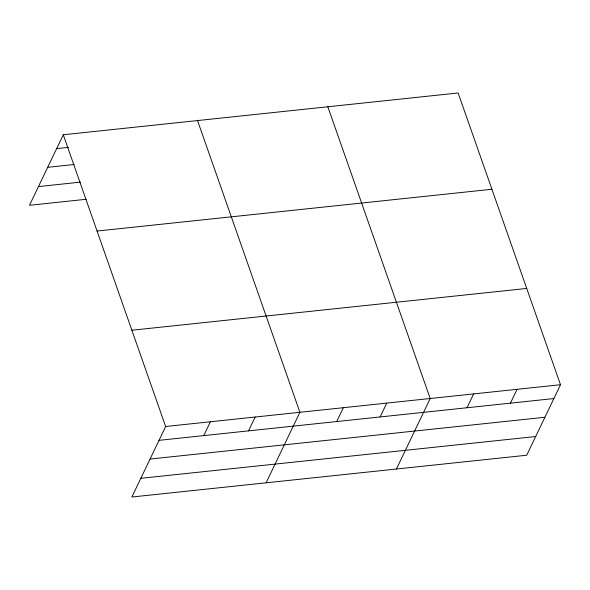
<?xml version="1.0" encoding="UTF-8"?>
<svg xmlns="http://www.w3.org/2000/svg" width="590" height="590" viewBox="0 0 590 590"><rect width="100%" height="100%" fill="white"/><g stroke="black" fill="none" stroke-linecap="round" stroke-linejoin="round"><path stroke-width="0.89" d="M63.285 134.771L165.65 426.504L131.872 497.016L526.715 455.229L560.5 384.717L458.128 92.984L63.285 134.771L29.5 205.283L86.125 199.287M203.771 435.612L210.401 421.769M248.515 430.877L255.153 417.034M266.12 482.812L299.897 412.299L197.532 120.567M336.698 421.548L343.336 407.705M380.137 416.946L386.767 403.103M396.421 469.021L430.199 398.508L327.834 106.775M467 407.756L473.63 393.913M510.431 403.162L517.069 389.319M56.647 148.614L68.521 147.36M47.694 167.317L74.178 164.507M38.461 186.58L80.469 182.133M97.062 231.044L491.913 189.257M131.872 330.23L526.715 288.451M165.65 426.504L560.5 384.717M159.02 440.347L553.87 398.56M150.059 459.05L544.909 417.263M140.826 478.313L535.676 436.526"/></g></svg>
